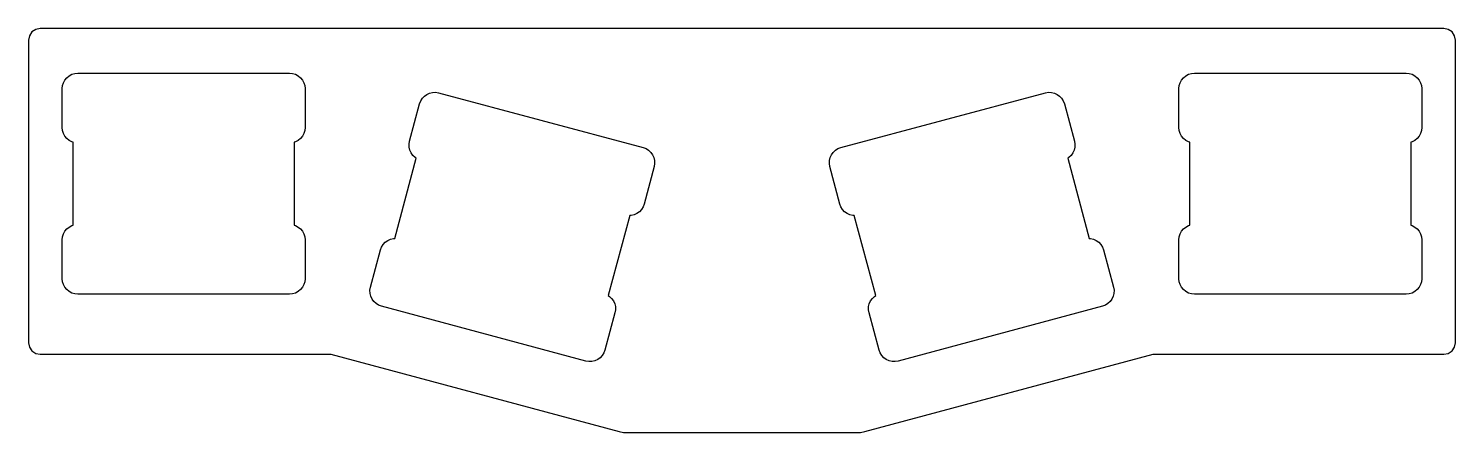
# Model space of a CAD drawing. Header units: metres. Extents: x -46 to 46, y -16 to 10.
import ezdxf

# ---------------------------------------------------------------- set-up
doc = ezdxf.new("R2010")
doc.units = ezdxf.units.M

msp = doc.modelspace()

# ---------------------------------------------------------------- linework, layer by layer
for p, q in [((-45.9429, 9.537), (-46, 9.25)), ((-46, 9.25), (-46, -10.25)), ((-45.7803, 9.78032), (-45.9429, 9.537)), ((-45.537, 9.9429), (-45.7803, 9.78032)), ((-45.25, 10), (-45.537, 9.9429)), ((45.25, 10), (-45.25, 10)), ((45.537, 9.9429), (45.25, 10)), ((45.7803, 9.78032), (45.537, 9.9429)), ((45.9429, 9.537), (45.7803, 9.78032)), ((46, 9.25), (45.9429, 9.537)), ((46, -10.25), (46, 9.25)), ((-43.8058, 6.32008), (-43.7489, 6.50768)), ((-43.7489, 6.50768), (-43.6565, 6.68056)), ((-43.6565, 6.68056), (-43.5321, 6.83209)), ((-43.5321, 6.83209), (-43.3806, 6.95647)), ((-43.3806, 6.95647), (-43.2077, 7.04887)), ((-43.2077, 7.04887), (-43.0201, 7.10577)), ((-43.0201, 7.10577), (-42.825, 7.125)), ((-42.825, 7.125), (-29.175, 7.125)), ((-29.175, 7.125), (-28.9799, 7.10577)), ((-28.9799, 7.10577), (-28.7923, 7.04887)), ((-28.7923, 7.04887), (-28.6194, 6.95647)), ((-28.6194, 6.95647), (-28.4679, 6.83209)), ((-28.4679, 6.83209), (-28.3435, 6.68056)), ((-28.3435, 6.68056), (-28.2511, 6.50768)), ((-28.2511, 6.50768), (-28.1942, 6.32008)), ((28.1942, 6.32008), (28.2511, 6.50768)), ((28.2511, 6.50768), (28.3435, 6.68056)), ((28.3435, 6.68056), (28.4679, 6.83209)), ((28.4679, 6.83209), (28.6194, 6.95647)), ((28.6194, 6.95647), (28.7923, 7.04887)), ((28.7923, 7.04887), (28.9799, 7.10577)), ((28.9799, 7.10577), (29.175, 7.125)), ((29.175, 7.125), (42.825, 7.125)), ((42.825, 7.125), (43.0201, 7.10577)), ((43.0201, 7.10577), (43.2077, 7.04887)), ((43.2077, 7.04887), (43.3806, 6.95647)), ((43.3806, 6.95647), (43.5321, 6.83209)), ((43.5321, 6.83209), (43.6565, 6.68056)), ((43.6565, 6.68056), (43.7489, 6.50768)), ((43.7489, 6.50768), (43.8058, 6.32008)), ((-43.825, 6.125), (-43.8058, 6.32008)), ((-43.825, 3.625), (-43.825, 6.125)), ((-28.1942, 6.32008), (-28.175, 6.125)), ((-28.175, 6.125), (-28.175, 3.625)), ((-20.6098, 5.50168), (-20.4758, 5.64474)), ((-20.4758, 5.64474), (-20.3165, 5.75893)), ((-20.3165, 5.75893), (-20.1379, 5.83984)), ((-20.1379, 5.83984), (-19.947, 5.88435)), ((-19.947, 5.88435), (-19.7511, 5.89076)), ((-19.7511, 5.89076), (-19.5576, 5.85884)), ((-19.5576, 5.85884), (-6.37277, 2.32597)), ((6.37277, 2.32597), (19.5576, 5.85884)), ((19.5576, 5.85884), (19.7511, 5.89076)), ((19.7511, 5.89076), (19.947, 5.88435)), ((19.947, 5.88435), (20.1379, 5.83984)), ((20.1379, 5.83984), (20.3165, 5.75893)), ((20.3165, 5.75893), (20.4758, 5.64474)), ((20.4758, 5.64474), (20.6098, 5.50168)), ((28.175, 6.125), (28.1942, 6.32008)), ((28.175, 3.625), (28.175, 6.125)), ((43.8058, 6.32008), (43.825, 6.125)), ((43.825, 6.125), (43.825, 3.625)), ((-21.4294, 2.73692), (-20.7824, 5.15173)), ((-20.7824, 5.15173), (-20.7133, 5.33521)), ((-20.7133, 5.33521), (-20.6098, 5.50168)), ((20.6098, 5.50168), (20.7133, 5.33521)), ((20.7133, 5.33521), (20.7824, 5.15173)), ((20.7824, 5.15173), (21.4294, 2.73692)), ((-43.8058, 3.42992), (-43.825, 3.625)), ((-43.7489, 3.24232), (-43.8058, 3.42992)), ((-43.6565, 3.06944), (-43.7489, 3.24232)), ((-43.5321, 2.91791), (-43.6565, 3.06944)), ((-43.3806, 2.79353), (-43.5321, 2.91791)), ((-43.2077, 2.70113), (-43.3806, 2.79353)), ((-28.6194, 2.79353), (-28.7923, 2.70113)), ((-28.4679, 2.91791), (-28.6194, 2.79353)), ((-28.3435, 3.06944), (-28.4679, 2.91791)), ((-28.2511, 3.24232), (-28.3435, 3.06944)), ((-28.1942, 3.42992), (-28.2511, 3.24232)), ((-28.175, 3.625), (-28.1942, 3.42992)), ((28.1942, 3.42992), (28.175, 3.625)), ((28.2511, 3.24232), (28.1942, 3.42992)), ((28.3435, 3.06944), (28.2511, 3.24232)), ((28.4679, 2.91791), (28.3435, 3.06944)), ((28.6194, 2.79353), (28.4679, 2.91791)), ((28.7923, 2.70113), (28.6194, 2.79353)), ((43.3806, 2.79353), (43.2077, 2.70113)), ((43.5321, 2.91791), (43.3806, 2.79353)), ((43.6565, 3.06944), (43.5321, 2.91791)), ((43.7489, 3.24232), (43.6565, 3.06944)), ((43.8058, 3.42992), (43.7489, 3.24232)), ((43.825, 3.625), (43.8058, 3.42992)), ((-43.125, 2.67606), (-43.2077, 2.70113)), ((-43.125, -2.67606), (-43.125, 2.67606)), ((-28.7923, 2.70113), (-28.875, 2.67606)), ((-28.875, 2.67606), (-28.875, -2.67606)), ((-21.4614, 2.54352), (-21.4294, 2.73692)), ((-21.455, 2.34758), (-21.4614, 2.54352)), ((-21.4104, 2.15668), (-21.455, 2.34758)), ((-21.3295, 1.97812), (-21.4104, 2.15668)), ((-21.2153, 1.81876), (-21.3295, 1.97812)), ((-6.37277, 2.32597), (-6.18932, 2.2569)), ((-6.18932, 2.2569), (-6.02284, 2.1534)), ((-6.02284, 2.1534), (-5.87976, 2.01939)), ((-5.87976, 2.01939), (-5.76558, 1.86003)), ((-5.76558, 1.86003), (-5.68466, 1.68147)), ((5.68466, 1.68147), (5.76558, 1.86003)), ((5.76558, 1.86003), (5.87976, 2.01939)), ((5.87976, 2.01939), (6.02284, 2.1534)), ((6.02284, 2.1534), (6.18932, 2.2569)), ((6.18932, 2.2569), (6.37277, 2.32597)), ((21.3295, 1.97812), (21.2153, 1.81876)), ((21.4104, 2.15668), (21.3295, 1.97812)), ((21.455, 2.34758), (21.4104, 2.15668)), ((21.4294, 2.73692), (21.4614, 2.54352)), ((21.4614, 2.54352), (21.455, 2.34758)), ((28.875, 2.67606), (28.7923, 2.70113)), ((28.875, -2.67606), (28.875, 2.67606)), ((43.2077, 2.70113), (43.125, 2.67606)), ((43.125, 2.67606), (43.125, -2.67606)), ((-22.3841, -3.53058), (-20.9989, 1.63914)), ((-21.0723, 1.68475), (-21.2153, 1.81876)), ((-20.9989, 1.63914), (-21.0723, 1.68475)), ((-5.66566, 1.10123), (-6.31271, -1.31358)), ((-5.68466, 1.68147), (-5.64015, 1.49055)), ((-5.63374, 1.29463), (-5.66566, 1.10123)), ((-5.64015, 1.49055), (-5.63374, 1.29463)), ((5.63374, 1.29463), (5.64015, 1.49055)), ((5.66566, 1.10123), (5.63374, 1.29463)), ((5.64015, 1.49055), (5.68466, 1.68147)), ((6.31271, -1.31358), (5.66566, 1.10123)), ((21.0723, 1.68475), (20.9989, 1.63914)), ((20.9989, 1.63914), (22.3841, -3.53058)), ((21.2153, 1.81876), (21.0723, 1.68475)), ((-6.61929, -1.80658), (-6.77864, -1.92076)), ((-6.48529, -1.66351), (-6.61929, -1.80658)), ((-6.38177, -1.49704), (-6.48529, -1.66351)), ((-6.31271, -1.31358), (-6.38177, -1.49704)), ((6.38177, -1.49704), (6.31271, -1.31358)), ((6.48529, -1.66351), (6.38177, -1.49704)), ((6.61929, -1.80658), (6.48529, -1.66351)), ((6.77864, -1.92076), (6.61929, -1.80658)), ((-43.3806, -2.79353), (-43.2077, -2.70113)), ((-43.2077, -2.70113), (-43.125, -2.67606)), ((-28.875, -2.67606), (-28.7923, -2.70113)), ((-28.7923, -2.70113), (-28.6194, -2.79353)), ((-7.23447, -2.04901), (-8.61969, -7.21875)), ((-7.14812, -2.04619), (-7.23447, -2.04901)), ((-6.95721, -2.00168), (-7.14812, -2.04619)), ((-6.77864, -1.92076), (-6.95721, -2.00168)), ((6.95721, -2.00168), (6.77864, -1.92076)), ((7.14812, -2.04619), (6.95721, -2.00168)), ((7.23447, -2.04901), (7.14812, -2.04619)), ((8.61969, -7.21875), (7.23447, -2.04901)), ((28.6194, -2.79353), (28.7923, -2.70113)), ((28.7923, -2.70113), (28.875, -2.67606)), ((43.125, -2.67606), (43.2077, -2.70113)), ((43.2077, -2.70113), (43.3806, -2.79353)), ((-43.825, -3.625), (-43.8058, -3.42992)), ((-43.825, -6.125), (-43.825, -3.625)), ((-43.8058, -3.42992), (-43.7489, -3.24232)), ((-43.7489, -3.24232), (-43.6565, -3.06944)), ((-43.6565, -3.06944), (-43.5321, -2.91791)), ((-43.5321, -2.91791), (-43.3806, -2.79353)), ((-28.6194, -2.79353), (-28.4679, -2.91791)), ((-28.4679, -2.91791), (-28.3435, -3.06944)), ((-28.3435, -3.06944), (-28.2511, -3.24232)), ((-28.2511, -3.24232), (-28.1942, -3.42992)), ((-28.1942, -3.42992), (-28.175, -3.625)), ((-28.175, -3.625), (-28.175, -6.125)), ((-22.9993, -3.77301), (-22.84, -3.65883)), ((-22.84, -3.65883), (-22.6614, -3.57791)), ((-22.6614, -3.57791), (-22.4705, -3.5334)), ((-22.4705, -3.5334), (-22.3841, -3.53058)), ((22.3841, -3.53058), (22.4705, -3.5334)), ((22.4705, -3.5334), (22.6614, -3.57791)), ((22.6614, -3.57791), (22.84, -3.65883)), ((22.84, -3.65883), (22.9993, -3.77301)), ((28.175, -3.625), (28.1942, -3.42992)), ((28.175, -6.125), (28.175, -3.625)), ((28.1942, -3.42992), (28.2511, -3.24232)), ((28.2511, -3.24232), (28.3435, -3.06944)), ((28.3435, -3.06944), (28.4679, -2.91791)), ((28.4679, -2.91791), (28.6194, -2.79353)), ((43.3806, -2.79353), (43.5321, -2.91791)), ((43.5321, -2.91791), (43.6565, -3.06944)), ((43.6565, -3.06944), (43.7489, -3.24232)), ((43.7489, -3.24232), (43.8058, -3.42992)), ((43.8058, -3.42992), (43.825, -3.625)), ((43.825, -3.625), (43.825, -6.125)), ((-23.9529, -6.68083), (-23.3059, -4.26602)), ((-23.3059, -4.26602), (-23.2368, -4.08257)), ((-23.2368, -4.08257), (-23.1333, -3.91609)), ((-23.1333, -3.91609), (-22.9993, -3.77301)), ((22.9993, -3.77301), (23.1333, -3.91609)), ((23.1333, -3.91609), (23.2368, -4.08257)), ((23.2368, -4.08257), (23.3059, -4.26602)), ((23.3059, -4.26602), (23.9529, -6.68083)), ((-43.8058, -6.32008), (-43.825, -6.125)), ((-43.7489, -6.50768), (-43.8058, -6.32008)), ((-28.1942, -6.32008), (-28.2511, -6.50768)), ((-28.175, -6.125), (-28.1942, -6.32008)), ((28.1942, -6.32008), (28.175, -6.125)), ((28.2511, -6.50768), (28.1942, -6.32008)), ((43.8058, -6.32008), (43.7489, -6.50768)), ((43.825, -6.125), (43.8058, -6.32008)), ((-43.6565, -6.68056), (-43.7489, -6.50768)), ((-43.5321, -6.83209), (-43.6565, -6.68056)), ((-43.3806, -6.95647), (-43.5321, -6.83209)), ((-43.2077, -7.04887), (-43.3806, -6.95647)), ((-43.0201, -7.10577), (-43.2077, -7.04887)), ((-42.825, -7.125), (-43.0201, -7.10577)), ((-29.175, -7.125), (-42.825, -7.125)), ((-28.9799, -7.10577), (-29.175, -7.125)), ((-28.7923, -7.04887), (-28.9799, -7.10577)), ((-28.6194, -6.95647), (-28.7923, -7.04887)), ((-28.4679, -6.83209), (-28.6194, -6.95647)), ((-28.3435, -6.68056), (-28.4679, -6.83209)), ((-28.2511, -6.50768), (-28.3435, -6.68056)), ((-23.9848, -6.87425), (-23.9529, -6.68083)), ((-23.9784, -7.07018), (-23.9848, -6.87425)), ((-23.9339, -7.26108), (-23.9784, -7.07018)), ((-23.853, -7.43965), (-23.9339, -7.26108)), ((-8.61969, -7.21875), (-8.54633, -7.26437)), ((-8.54633, -7.26437), (-8.40324, -7.39838)), ((8.40324, -7.39838), (8.54633, -7.26437)), ((8.54633, -7.26437), (8.61969, -7.21875)), ((23.9339, -7.26108), (23.853, -7.43965)), ((23.9784, -7.07018), (23.9339, -7.26108)), ((23.9529, -6.68083), (23.9848, -6.87425)), ((23.9848, -6.87425), (23.9784, -7.07018)), ((28.3435, -6.68056), (28.2511, -6.50768)), ((28.4679, -6.83209), (28.3435, -6.68056)), ((28.6194, -6.95647), (28.4679, -6.83209)), ((28.7923, -7.04887), (28.6194, -6.95647)), ((28.9799, -7.10577), (28.7923, -7.04887)), ((29.175, -7.125), (28.9799, -7.10577)), ((42.825, -7.125), (29.175, -7.125)), ((43.0201, -7.10577), (42.825, -7.125)), ((43.2077, -7.04887), (43.0201, -7.10577)), ((43.3806, -6.95647), (43.2077, -7.04887)), ((43.5321, -6.83209), (43.3806, -6.95647)), ((43.6565, -6.68056), (43.5321, -6.83209)), ((43.7489, -6.50768), (43.6565, -6.68056)), ((-23.7388, -7.599), (-23.853, -7.43965)), ((-23.5958, -7.733), (-23.7388, -7.599)), ((-23.4293, -7.83652), (-23.5958, -7.733)), ((-23.2458, -7.90558), (-23.4293, -7.83652)), ((-10.0609, -11.4385), (-23.2458, -7.90558)), ((-8.40324, -7.39838), (-8.28906, -7.55772)), ((-8.28906, -7.55772), (-8.20815, -7.7363)), ((-8.20815, -7.7363), (-8.16364, -7.9272)), ((-8.15723, -8.12312), (-8.18915, -8.31654)), ((-8.16364, -7.9272), (-8.15723, -8.12312)), ((8.15723, -8.12312), (8.16364, -7.9272)), ((8.18915, -8.31654), (8.15723, -8.12312)), ((8.16364, -7.9272), (8.20815, -7.7363)), ((8.20815, -7.7363), (8.28906, -7.55772)), ((8.28906, -7.55772), (8.40324, -7.39838)), ((23.2458, -7.90558), (10.0609, -11.4385)), ((23.4293, -7.83652), (23.2458, -7.90558)), ((23.5958, -7.733), (23.4293, -7.83652)), ((23.7388, -7.599), (23.5958, -7.733)), ((23.853, -7.43965), (23.7388, -7.599)), ((-8.18915, -8.31654), (-8.8362, -10.7314)), ((8.8362, -10.7314), (8.18915, -8.31654)), ((-46, -10.25), (-45.9429, -10.537)), ((-45.9429, -10.537), (-45.7803, -10.7803)), ((-45.7803, -10.7803), (-45.537, -10.9429)), ((-45.537, -10.9429), (-45.25, -11)), ((-45.25, -11), (-26.5127, -11)), ((-26.5127, -11), (-7.9265, -15.9801)), ((-8.90526, -10.9148), (-9.00877, -11.0813)), ((-8.8362, -10.7314), (-8.90526, -10.9148)), ((7.9265, -15.9801), (26.5127, -11)), ((8.90526, -10.9148), (8.8362, -10.7314)), ((9.00877, -11.0813), (8.90526, -10.9148)), ((26.5127, -11), (45.25, -11)), ((45.25, -11), (45.537, -10.9429)), ((45.537, -10.9429), (45.7803, -10.7803)), ((45.7803, -10.7803), (45.9429, -10.537)), ((45.9429, -10.537), (46, -10.25)), ((-9.86752, -11.4704), (-10.0609, -11.4385)), ((-9.6716, -11.464), (-9.86752, -11.4704)), ((-9.4807, -11.4195), (-9.6716, -11.464)), ((-9.30214, -11.3385), (-9.4807, -11.4195)), ((-9.14278, -11.2244), (-9.30214, -11.3385)), ((-9.00877, -11.0813), (-9.14278, -11.2244)), ((9.14278, -11.2244), (9.00877, -11.0813)), ((9.30214, -11.3385), (9.14278, -11.2244)), ((9.4807, -11.4195), (9.30214, -11.3385)), ((9.6716, -11.464), (9.4807, -11.4195)), ((9.86752, -11.4704), (9.6716, -11.464)), ((10.0609, -11.4385), (9.86752, -11.4704)), ((-7.9265, -15.9801), (-7.6395, -16.0372)), ((-7.6395, -16.0372), (7.6395, -16.0372)), ((7.6395, -16.0372), (7.9265, -15.9801))]:
    msp.add_line(p, q)

doc.saveas('drawing.dxf')
